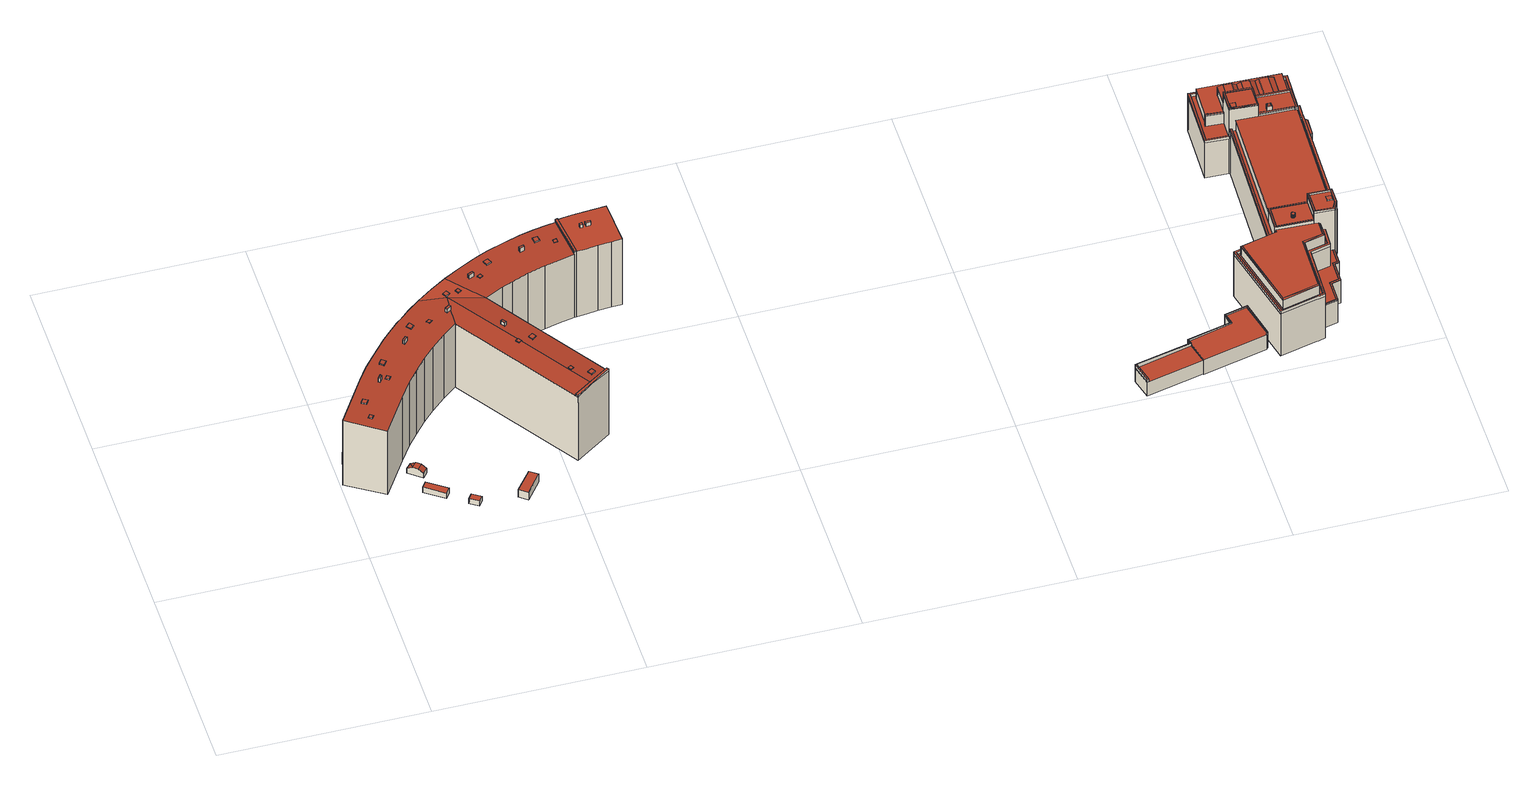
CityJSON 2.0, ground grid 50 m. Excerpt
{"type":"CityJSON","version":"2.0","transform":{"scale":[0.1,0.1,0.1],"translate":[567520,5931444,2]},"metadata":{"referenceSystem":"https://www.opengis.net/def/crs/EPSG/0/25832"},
"CityObjects":{
"building1":{"type":"Building","attributes":{"Grundfläche 2D":"7.059927","Grundhöhe NN":"4.866"},"geometry":[{"type":"Solid","lod":"3","boundaries":[[[[0,1,2]],[[3,4,2,5]],[[0,2,4]],[[6,3,5,7]],[[7,5,2,1,8,9]],[[6,7,9,10]],[[0,4,3,6,10,11]],[[1,0,11,8]],[[9,8,11,10]]]],"semantics":{"surfaces":[{"type":"RoofSurface"},{"type":"WallSurface"},{"type":"GroundSurface"}],"values":[[0,0,0,0,1,1,1,1,2]]}}]},
"building2":{"type":"Building","attributes":{"Grundfläche 2D":"9.502440","Grundhöhe NN":"5.020"},"geometry":[{"type":"Solid","lod":"3","boundaries":[[[[12,13,14,15]],[[16,17,15,14]],[[17,18,12,15]],[[18,19,13,12]],[[19,16,14,13]],[[19,18,17,16]]]],"semantics":{"surfaces":[{"type":"RoofSurface"},{"type":"WallSurface"},{"type":"GroundSurface"}],"values":[[0,1,1,1,1,2]]}}]},
"building3":{"type":"Building","attributes":{"Grundfläche 2D":"4.028476","Grundhöhe NN":"5.066"},"geometry":[{"type":"Solid","lod":"3","boundaries":[[[[20,21,22,23]],[[24,25,23,22]],[[25,26,20,23]],[[26,27,21,20]],[[27,24,22,21]],[[27,26,25,24]]]],"semantics":{"surfaces":[{"type":"RoofSurface"},{"type":"WallSurface"},{"type":"GroundSurface"}],"values":[[0,1,1,1,1,2]]}}]},
"building4":{"type":"Building","attributes":{"Grundfläche 2D":"15.137837","Grundhöhe NN":"4.885"},"geometry":[{"type":"Solid","lod":"3","boundaries":[[[[28,29,30,31]],[[32,33,31,30]],[[33,34,28,31]],[[34,35,29,28]],[[35,32,30,29]],[[35,34,33,32]]]],"semantics":{"surfaces":[{"type":"RoofSurface"},{"type":"WallSurface"},{"type":"GroundSurface"}],"values":[[0,1,1,1,1,2]]}}]},
"building5":{"type":"Building","attributes":{"Grundfläche 2D":"1374.967043","Grundhöhe NN":"3.555"},"children":["building5-1","building5-2","building5-3","building5-4","building5-5","building5-6","building5-7","building5-8","building5-9","building5-10","building5-11","building5-12","building5-13","building5-14","building5-15","building5-16","building5-17","building5-18","building5-19","building5-20","building5-21","building5-22","building5-23","building5-24","building5-25","building5-26"],"geometry":[{"type":"Solid","lod":"3","boundaries":[[[[36,37,38,39,40,41,42,43,44,45,46,47,48,49,50,51,52]],[[49,48,53,54,55]],[[56,57,58,59,60,61,62,63,55,54,64,65,66,67,68,69,70,71,72,73,74,75,76]],[[61,77,78,79,80,81,82,55,63,62]],[[49,55,82,81,80,79,83,84]],[[85,86,87,88,89,90,91,92,93,94,95,96]],[[97,98,99,100,101]],[[102,103,104,105]],[[106,107,108,109]],[[110,111,112,113,114]],[[115,116,117,118]],[[119,120,121,122]],[[123,124,125,126]],[[127,128,129,130]],[[131,132,133,134]],[[135,136,137,138]],[[139,140,141,142]],[[143,144,145,146]],[[147,148,149,150]],[[151,152,153,154]],[[155,156,157,158,159]],[[100,99,160,161]],[[101,100,161,162]],[[97,101,162,163]],[[102,105,164,165]],[[103,102,165,166]],[[104,103,166,167]],[[109,108,168,169]],[[106,109,169,170]],[[40,39,171,172]],[[41,40,172,173]],[[134,133,107,106,170,174,42,41,173,175]],[[137,176,177,43,42,174,178,138]],[[44,43,177,179]],[[154,153,139,142,46,45,44,179,180]],[[121,181,182,47,46,142,183,184,122]],[[48,47,182,185]],[[150,149,158,157,53,48,185,186]],[[187,164,105,104,167,188,54,53,157,156]],[[64,54,188,189]],[[66,65,64,189,190,114,113]],[[191,68,67,66,113,112,192]],[[69,68,191,193]],[[70,69,193,194]],[[125,195,196,71,70,194,197,126]],[[72,71,196,198]],[[98,97,163,199,74,73,72,198,160,99]],[[75,74,199,200]],[[76,75,200,201]],[[56,76,201,202]],[[57,56,202,203]],[[58,57,203,204]],[[59,58,204,205]],[[60,59,205,206]],[[61,60,206,207]],[[78,77,61,207,208]],[[83,79,78,208,209]],[[145,210,211,49,84,83,209,212,146]],[[50,49,211,213]],[[51,50,213,214]],[[52,51,214,215]],[[36,52,215,216]],[[217,38,37,36,216,218]],[[110,114,190,219]],[[111,110,219,220]],[[112,111,220,192]],[[115,118,221,222]],[[115,222,223,129,116]],[[116,129,128,117]],[[119,122,184,224]],[[120,119,224,225]],[[121,120,225,181]],[[123,126,197,226]],[[124,123,226,227]],[[125,124,227,195]],[[130,129,223,228]],[[228,229,127,130]],[[230,131,134,175]],[[131,230,168,108,132]],[[132,108,107,133]],[[135,138,178,231]],[[136,135,231,232]],[[137,136,232,176]],[[141,140,233,234]],[[142,141,234,183]],[[143,146,212,235]],[[144,143,235,236]],[[145,144,236,210]],[[147,150,186,237]],[[147,237,238,159,148]],[[148,159,158,149]],[[180,239,151,154]],[[151,239,233,140,152]],[[152,140,139,153]],[[118,117,128,127,229,240,91,90,89,241,221]],[[92,91,240,242]],[[171,39,94,93,92,242,243]],[[94,39,38,95]],[[95,38,217,244,96]],[[245,86,85,96,244,246]],[[87,86,245,247]],[[88,87,247,248]],[[89,88,248,241]],[[155,159,238,249]],[[249,187,156,155]],[[237,186,185,182,181,225,224,184,183,234,233,239,180,179,177,176,232,231,178,174,170,169,168,230,175,173,172,171,243,242,240,229,228,223,222,221,241,248,247,245,246,244,217,218,216,215,214,213,211,210,236,235,212,209,208,207,206,205,204,203,202,201,200,199,163,162,161,160,198,196,195,227,226,197,194,193,191,192,220,219,190,189,188,167,166,165,164,187,249,238]]]],"semantics":{"surfaces":[{"type":"RoofSurface"},{"type":"WallSurface"},{"type":"GroundSurface"}],"values":[[0,0,0,0,0,0,0,0,0,0,0,0,0,0,0,0,0,0,0,0,0,1,1,1,1,1,1,1,1,1,1,1,1,1,1,1,1,1,1,1,1,1,1,1,1,1,1,1,1,1,1,1,1,1,1,1,1,1,1,1,1,1,1,1,1,1,1,1,1,1,1,1,1,1,1,1,1,1,1,1,1,1,1,1,1,1,1,1,1,1,1,1,1,1,1,1,1,1,1,1,1,1,1,1,1,2]]}}]},
"building5-1":{"type":"BuildingInstallation","parents":["building5"],"geometry":[{"type":"MultiSurface","lod":"3","boundaries":[[[250,251,252,253]],[[254,255,253,252]],[[250,253,255,256]],[[256,257,251,250]],[[252,251,257,254]]],"semantics":{"surfaces":[{"type":"RoofSurface"},{"type":"WallSurface"}],"values":[0,1,1,1,1]}}]},
"building5-2":{"type":"BuildingInstallation","parents":["building5"],"geometry":[{"type":"MultiSurface","lod":"3","boundaries":[[[258,259,260,261]],[[261,260,262,263]],[[258,261,263,264]],[[259,258,264,265]],[[260,259,265,262]]],"semantics":{"surfaces":[{"type":"RoofSurface"},{"type":"WallSurface"}],"values":[0,1,1,1,1]}}]},
"building5-3":{"type":"BuildingInstallation","parents":["building5"],"geometry":[{"type":"MultiSurface","lod":"3","boundaries":[[[266,267,268,269]],[[269,268,270,271]],[[266,269,271,272]],[[267,266,272,273]],[[268,267,273,270]]],"semantics":{"surfaces":[{"type":"RoofSurface"},{"type":"WallSurface"}],"values":[0,1,1,1,1]}}]},
"building5-4":{"type":"BuildingInstallation","parents":["building5"],"geometry":[{"type":"MultiSurface","lod":"3","boundaries":[[[274,275,276,277]],[[277,276,278,279]],[[274,277,279,280]],[[275,274,280,281]],[[276,275,281,278]]],"semantics":{"surfaces":[{"type":"RoofSurface"},{"type":"WallSurface"}],"values":[0,1,1,1,1]}}]},
"building5-5":{"type":"BuildingInstallation","parents":["building5"],"geometry":[{"type":"MultiSurface","lod":"3","boundaries":[[[282,283,284,285,286,287]],[[283,282,288,289]],[[290,285,284,283,289,62]],[[291,287,286,285,290,63]],[[282,287,291,288]]],"semantics":{"surfaces":[{"type":"RoofSurface"},{"type":"WallSurface"}],"values":[0,1,1,1,1]}}]},
"building5-6":{"type":"BuildingInstallation","parents":["building5"],"geometry":[{"type":"MultiSurface","lod":"3","boundaries":[[[292,293,294,295]],[[295,294,296,297]],[[292,295,297,298]],[[293,292,298,299]],[[294,293,299,296]]],"semantics":{"surfaces":[{"type":"RoofSurface"},{"type":"WallSurface"}],"values":[0,1,1,1,1]}}]},
"building5-7":{"type":"BuildingInstallation","parents":["building5"],"geometry":[{"type":"MultiSurface","lod":"3","boundaries":[[[300,301,302,303]],[[303,302,304,305]],[[300,303,305,306]],[[301,300,306,307]],[[302,301,307,304]]],"semantics":{"surfaces":[{"type":"RoofSurface"},{"type":"WallSurface"}],"values":[0,1,1,1,1]}}]},
"building5-8":{"type":"BuildingInstallation","parents":["building5"],"geometry":[{"type":"MultiSurface","lod":"3","boundaries":[[[308,309,310,311]],[[312,313,308,311]],[[309,308,313,314]],[[314,315,310,309]],[[315,312,311,310]]],"semantics":{"surfaces":[{"type":"RoofSurface"},{"type":"WallSurface"}],"values":[0,1,1,1,1]}}]},
"building5-9":{"type":"BuildingInstallation","parents":["building5"],"geometry":[{"type":"MultiSurface","lod":"3","boundaries":[[[316,317,318,319]],[[320,321,319,318]],[[316,319,321,322]],[[317,316,322,323]],[[323,320,318,317]]],"semantics":{"surfaces":[{"type":"RoofSurface"},{"type":"WallSurface"}],"values":[0,1,1,1,1]}}]},
"building5-10":{"type":"BuildingInstallation","parents":["building5"],"geometry":[{"type":"MultiSurface","lod":"3","boundaries":[[[324,325,326,327]],[[327,326,328,329]],[[324,327,329,330]],[[325,324,330,331]],[[326,325,331,328]]],"semantics":{"surfaces":[{"type":"RoofSurface"},{"type":"WallSurface"}],"values":[0,1,1,1,1]}}]},
"building5-11":{"type":"BuildingInstallation","parents":["building5"],"geometry":[{"type":"MultiSurface","lod":"3","boundaries":[[[332,333,334,335,336,337]],[[338,81,339,335,334,333]],[[339,340,336,335]],[[340,82,341,332,337,336]],[[341,338,333,332]]],"semantics":{"surfaces":[{"type":"RoofSurface"},{"type":"WallSurface"}],"values":[0,1,1,1,1]}}]},
"building5-12":{"type":"BuildingInstallation","parents":["building5"],"geometry":[{"type":"MultiSurface","lod":"3","boundaries":[[[342,343,344,345]],[[346,347,345,344]],[[347,348,342,345]],[[343,342,348,349]],[[344,343,349,346]]],"semantics":{"surfaces":[{"type":"RoofSurface"},{"type":"WallSurface"}],"values":[0,1,1,1,1]}}]},
"building5-13":{"type":"BuildingInstallation","parents":["building5"],"geometry":[{"type":"MultiSurface","lod":"3","boundaries":[[[350,351,352,353]],[[354,355,351,350,356]],[[352,351,355,357]],[[353,352,357,358]],[[358,356,350,353]]],"semantics":{"surfaces":[{"type":"RoofSurface"},{"type":"WallSurface"}],"values":[0,1,1,1,1]}}]},
"building5-14":{"type":"BuildingInstallation","parents":["building5"],"geometry":[{"type":"MultiSurface","lod":"3","boundaries":[[[359,360,361,362]],[[362,361,363,364]],[[359,362,364,365]],[[360,359,365,366]],[[361,360,366,363]]],"semantics":{"surfaces":[{"type":"RoofSurface"},{"type":"WallSurface"}],"values":[0,1,1,1,1]}}]},
"building5-15":{"type":"BuildingInstallation","parents":["building5"],"geometry":[{"type":"MultiSurface","lod":"3","boundaries":[[[367,368,369,370]],[[370,369,371,372]],[[367,370,372,373]],[[368,367,373,374]],[[369,368,374,371]]],"semantics":{"surfaces":[{"type":"RoofSurface"},{"type":"WallSurface"}],"values":[0,1,1,1,1]}}]},
"building5-16":{"type":"BuildingInstallation","parents":["building5"],"geometry":[{"type":"MultiSurface","lod":"3","boundaries":[[[375,376,377,378]],[[378,377,379,380]],[[375,378,380,381]],[[376,375,381,382]],[[377,376,382,379]]],"semantics":{"surfaces":[{"type":"RoofSurface"},{"type":"WallSurface"}],"values":[0,1,1,1,1]}}]},
"building5-17":{"type":"BuildingInstallation","parents":["building5"],"geometry":[{"type":"MultiSurface","lod":"3","boundaries":[[[383,384,385,386]],[[386,385,387,388]],[[383,386,388,389]],[[384,383,389,390]],[[385,384,390,387]]],"semantics":{"surfaces":[{"type":"RoofSurface"},{"type":"WallSurface"}],"values":[0,1,1,1,1]}}]},
"building5-18":{"type":"BuildingInstallation","parents":["building5"],"geometry":[{"type":"MultiSurface","lod":"3","boundaries":[[[391,392,393,394]],[[394,393,395,396]],[[396,397,391,394]],[[397,398,392,391]],[[393,392,398,395]]],"semantics":{"surfaces":[{"type":"RoofSurface"},{"type":"WallSurface"}],"values":[0,1,1,1,1]}}]},
"building5-19":{"type":"BuildingInstallation","parents":["building5"],"geometry":[{"type":"MultiSurface","lod":"3","boundaries":[[[399,400,401,402]],[[402,401,403,404]],[[399,402,404,405]],[[400,399,405,406]],[[401,400,406,403]]],"semantics":{"surfaces":[{"type":"RoofSurface"},{"type":"WallSurface"}],"values":[0,1,1,1,1]}}]},
"building5-20":{"type":"BuildingInstallation","parents":["building5"],"geometry":[{"type":"MultiSurface","lod":"3","boundaries":[[[407,408,409,410]],[[410,409,411,412]],[[407,410,412,413]],[[408,407,413,414]],[[414,411,409,408]]],"semantics":{"surfaces":[{"type":"RoofSurface"},{"type":"WallSurface"}],"values":[0,1,1,1,1]}}]},
"building5-21":{"type":"BuildingInstallation","parents":["building5"],"geometry":[{"type":"MultiSurface","lod":"3","boundaries":[[[415,416,417,418]],[[418,417,419,420]],[[415,418,420,421]],[[416,415,421,422]],[[417,416,422,419]]],"semantics":{"surfaces":[{"type":"RoofSurface"},{"type":"WallSurface"}],"values":[0,1,1,1,1]}}]},
"building5-22":{"type":"BuildingInstallation","parents":["building5"],"geometry":[{"type":"MultiSurface","lod":"3","boundaries":[[[423,424,425,426]],[[427,428,426,425]],[[423,426,428,429]],[[429,430,424,423]],[[425,424,430,427]]],"semantics":{"surfaces":[{"type":"RoofSurface"},{"type":"WallSurface"}],"values":[0,1,1,1,1]}}]},
"building5-23":{"type":"BuildingInstallation","parents":["building5"],"geometry":[{"type":"MultiSurface","lod":"3","boundaries":[[[431,432,433,434]],[[79,83,432,431,78]],[[433,432,83,84]],[[77,434,433,84,80]],[[77,78,431,434]]],"semantics":{"surfaces":[{"type":"RoofSurface"},{"type":"WallSurface"}],"values":[0,1,1,1,1]}}]},
"building5-24":{"type":"BuildingInstallation","parents":["building5"],"geometry":[{"type":"MultiSurface","lod":"3","boundaries":[[[435,436,437,438]],[[439,440,438,437]],[[435,438,440,441]],[[441,442,436,435]],[[437,436,442,439]]],"semantics":{"surfaces":[{"type":"RoofSurface"},{"type":"WallSurface"}],"values":[0,1,1,1,1]}}]},
"building5-25":{"type":"BuildingInstallation","parents":["building5"],"geometry":[{"type":"MultiSurface","lod":"3","boundaries":[[[443,444,445,446]],[[446,445,95,96]],[[443,446,96,93]],[[444,443,93,94]],[[445,444,94,95]]],"semantics":{"surfaces":[{"type":"RoofSurface"},{"type":"WallSurface"}],"values":[0,1,1,1,1]}}]},
"building5-26":{"type":"BuildingInstallation","parents":["building5"],"geometry":[{"type":"MultiSurface","lod":"3","boundaries":[[[447,448,449,450]],[[450,449,451,452]],[[452,453,447,450]],[[448,447,453,454]],[[454,451,449,448]]],"semantics":{"surfaces":[{"type":"RoofSurface"},{"type":"WallSurface"}],"values":[0,1,1,1,1]}}]},
"building6":{"type":"Building","attributes":{"Grundfläche 2D":"77.328325","Grundhöhe NN":"2.791"},"children":["building6-1"],"geometry":[{"type":"Solid","lod":"3","boundaries":[[[[455,456,457,458,459,460,461,462]],[[463,464,458,457]],[[464,465,459,458]],[[465,466,467,461,460,459]],[[467,468,462,461]],[[469,470,456,455]],[[468,469,455,462]],[[470,463,457,456]],[[470,469,468,467,466,465,464,463]]]],"semantics":{"surfaces":[{"type":"RoofSurface"},{"type":"WallSurface"},{"type":"GroundSurface"}],"values":[[0,1,1,1,1,1,1,1,2]]}}]},
"building6-1":{"type":"BuildingInstallation","parents":["building6"],"geometry":[{"type":"MultiSurface","lod":"3","boundaries":[[[471,472,473,474]],[[475,471,474,476]],[[477,475,476,478]],[[455,456,473,472]],[[456,457,474,473]],[[457,458,476,474]],[[458,459,478,476]],[[459,460,477,478]],[[475,477,460,479]],[[455,472,471,475,479,462]]],"semantics":{"surfaces":[{"type":"RoofSurface"},{"type":"WallSurface"}],"values":[0,0,0,1,1,1,1,1,1,1]}}]},
"building7":{"type":"Building","attributes":{"Grundfläche 2D":"132.867790","Grundhöhe NN":"2.881"},"children":["building7-1"],"geometry":[{"type":"Solid","lod":"3","boundaries":[[[[480,481,482,483,484,485,486,487,488,489,490,491,492,493,494,495,496]],[[483,482,497,498]],[[487,486,499,500]],[[484,483,498,501]],[[486,485,502,499]],[[485,484,501,502]],[[488,487,500,503]],[[490,489,488,503,504]],[[491,490,504,505]],[[492,491,505,506]],[[493,492,506,507]],[[494,493,507,508]],[[495,494,508,509]],[[496,495,509,510]],[[480,496,510,511]],[[481,480,511,512]],[[482,481,512,497]],[[504,503,500,499,502,501,498,497,512,511,510,509,508,507,506,505]]]],"semantics":{"surfaces":[{"type":"RoofSurface"},{"type":"WallSurface"},{"type":"GroundSurface"}],"values":[[0,1,1,1,1,1,1,1,1,1,1,1,1,1,1,1,1,2]]}}]},
"building7-1":{"type":"BuildingInstallation","parents":["building7"],"geometry":[{"type":"MultiSurface","lod":"3","boundaries":[[[513,514,515,516,517,474,473,518,519,520,521,522]],[[495,496,473,474]],[[496,523,518,473]],[[519,518,523,524]],[[520,519,524,525]],[[521,520,525,526]],[[522,521,526,489]],[[513,522,489,490]],[[490,491,514,513]],[[491,492,515,514]],[[492,493,516,515]],[[493,494,517,516]],[[494,495,474,517]]],"semantics":{"surfaces":[{"type":"RoofSurface"},{"type":"WallSurface"}],"values":[0,1,1,1,1,1,1,1,1,1,1,1,1]}}]},
"building8":{"type":"Building","attributes":{"Grundfläche 2D":"1352.860363","Grundhöhe NN":"3.098"},"children":["building8-1","building8-2","building8-3","building8-4","building8-5","building8-6","building8-7","building8-8","building8-9","building8-10","building8-11","building8-12","building8-13"],"geometry":[{"type":"MultiSurface","lod":"3","boundaries":[[[527,528,529,530,531,532,533,534,535,536,537,538,539]],[[540,541,542,543,544,545,546,547,548,549,550,551,552,553,554,555,556,557,558,559]],[[560,561,562,563,564,565,566,567,568,569,570,571,572,573,574,575,576,577]],[[578,579,580,581,582,583,584,585,586,587,588]],[[589,590,591,592]],[[593,594,595,596,597,598,599,600,601,602,603,604,605,606,607,608]],[[609,610,611,612,613,614,615,616,617,618,619,620,621,622,623,624,625,626]],[[627,628,629,630,631,632,633]],[[634,635,636,637,638,639,640,641,642,643,644,645]],[[646,647,648,649,650,651,652,653,654,655,656,657,658,659,660,661]],[[662,663,664,665,666,667,668,669,670,671,672,673,674,675,676]],[[677,678,679,680,681,682,683]],[[684,685,686,687,688,689]],[[690,691,692,693]],[[694,695,696]],[[697,696,698]],[[699,694,696]],[[699,696,697]],[[700,701,702]],[[700,702,703]],[[704,705,706]],[[707,705,704]],[[703,705,707]],[[704,706,708]],[[704,708,709]],[[699,710,694]],[[704,709,711,710,699,697,700,703,707]],[[700,698,701]],[[697,698,700]],[[703,702,705]],[[712,713,714,715,716,717,718,719,720]],[[721,722,723,724,725]],[[722,726,727,723]],[[726,728,729,727]],[[728,730,731,729]],[[732,733,731,730,734]],[[735,736,733,732,654]],[[737,738,736,735,653]],[[737,739,740,738]],[[741,740,739,652,742]],[[592,591,533,532]],[[534,533,591,590]],[[535,534,590,589]],[[743,744,539,538]],[[744,745,746,528,527,539]],[[746,747,529,528]],[[748,749,542,541]],[[749,750,751,544,543,542]],[[751,752,545,544]],[[752,753,546,545]],[[753,754,547,546]],[[754,755,548,547]],[[755,756,549,548]],[[604,603,551,550]],[[552,551,603,602]],[[553,552,602,601]],[[554,553,601,600]],[[600,599,555,554]],[[556,555,599,598]],[[557,556,598,597]],[[757,758,568,567]],[[758,759,569,568]],[[759,760,570,569]],[[760,761,762,763,573,572,571,570]],[[763,764,574,573]],[[764,765,575,574]],[[765,766,576,575]],[[560,577,622,621]],[[561,560,621,620]],[[562,561,620,619]],[[563,562,619,618]],[[564,563,618,617]],[[565,564,617,616]],[[566,565,616,615]],[[567,566,615,614,715,714,659,767,581,580,579,578,549,756,768,769,757]],[[581,767,659,658,657,656,734,770,584,583,582]],[[730,728,726,722,721,725,586,585,584,770,734]],[[605,604,550,549,578,588,587,586,725,667,666,665]],[[744,743,771,772]],[[540,746,745,744,772,773,748,541]],[[747,746,540,559]],[[689,688,774,775]],[[684,689,775,776]],[[685,684,776,777]],[[686,685,777,778]],[[687,686,778,779]],[[749,748,773,780]],[[779,781,751,750,749,780,774,688,687]],[[752,751,781,782]],[[753,752,782,783]],[[692,784,785,754,753,783,786,693]],[[755,754,785,787]],[[756,755,787,768]],[[758,757,769,788]],[[759,758,788,789]],[[760,759,789,790]],[[791,792,763,762,761,760,790,793]],[[635,634,645,764,763,792,794]],[[764,645,644,765]],[[765,644,643,766]],[[690,693,786,795]],[[691,690,795,796]],[[692,691,796,784]],[[711,709,708,623,622,577,576,766,643,642,641,797,798,629,628,799,678]],[[630,629,798,800]],[[743,538,537,631,630,800,771]],[[536,718,717,681,801,632,631,537]],[[627,802,679,678,799,628]],[[632,801,681,680,679,802,627,633]],[[636,635,794,803]],[[637,636,803,804]],[[638,637,804,805]],[[639,638,805,806]],[[640,639,806,807]],[[807,797,641,640]],[[695,612,611,696]],[[696,611,610,698]],[[698,610,609,701]],[[701,609,626,702]],[[702,626,625,705]],[[705,625,624,706]],[[706,624,623,708]],[[589,592,532,531,720,719,718,536,535]],[[715,614,613,716]],[[659,714,713,660]],[[660,713,712,661]],[[530,647,646,661,712,720,531]],[[648,647,530,529]],[[559,558,649,648,529,747]],[[597,596,650,649,558,557]],[[673,742,652,651,650,596,595,674]],[[735,654,653]],[[662,608,607,663]],[[663,607,606,664]],[[664,606,605,665]],[[674,595,594,675]],[[675,594,593,676]],[[676,593,608,662]],[[655,654,732,734,656]],[[737,653,652,739]],[[742,673,672,741]],[[741,672,671,740]],[[668,724,723,727,729,731,733,736,738,740,671,670,669]],[[724,668,667,725]],[[683,682,716,613,612,695]],[[711,678,677,683,695,694,710]],[[681,717,716,682]],[[807,806,805,804,803,794,792,791,793,790,789,788,769,768,787,785,784,796,795,786,783,782,781,779,778,777,776,775,774,780,773,772,771,800,798,797],[808,809,810]]],"semantics":{"surfaces":[{"type":"RoofSurface"},{"type":"WallSurface"},{"type":"GroundSurface"}],"values":[0,0,0,0,0,0,0,0,0,0,0,0,0,0,0,0,0,0,0,0,0,0,0,0,0,0,0,0,0,0,0,0,0,0,0,0,0,0,0,0,1,1,1,1,1,1,1,1,1,1,1,1,1,1,1,1,1,1,1,1,1,1,1,1,1,1,1,1,1,1,1,1,1,1,1,1,1,1,1,1,1,1,1,1,1,1,1,1,1,1,1,1,1,1,1,1,1,1,1,1,1,1,1,1,1,1,1,1,1,1,1,1,1,1,1,1,1,1,1,1,1,1,1,1,1,1,1,1,1,1,1,1,1,1,1,1,1,1,1,1,1,1,1,1,1,1,1,2]}}]},
"building8-1":{"type":"BuildingInstallation","parents":["building8"],"geometry":[{"type":"MultiSurface","lod":"3","boundaries":[[[811,812,813,814]],[[814,813,815,816]],[[816,817,811,814]],[[817,818,812,811]],[[813,812,818,815]]],"semantics":{"surfaces":[{"type":"RoofSurface"},{"type":"WallSurface"}],"values":[0,1,1,1,1]}}]},
"building8-2":{"type":"BuildingInstallation","parents":["building8"],"geometry":[{"type":"MultiSurface","lod":"3","boundaries":[[[819,820,821,822]],[[633,627,822,821]],[[820,819,823,824]]],"semantics":{"surfaces":[{"type":"RoofSurface"},{"type":"WallSurface"}],"values":[0,1,1]}}]},
"building8-3":{"type":"BuildingInstallation","parents":["building8"],"geometry":[{"type":"MultiSurface","lod":"3","boundaries":[[[825,826,827,828,821,820,829,830,831,819,822,832]],[[632,633,821,828]],[[820,824,833,829]],[[830,829,833,834]],[[831,830,834,835]],[[835,823,819,831]],[[627,628,832,822]],[[628,629,825,832]],[[629,630,826,825]],[[630,631,827,826]],[[631,632,828,827]]],"semantics":{"surfaces":[{"type":"RoofSurface"},{"type":"WallSurface"}],"values":[0,1,1,1,1,1,1,1,1,1,1]}}]},
"building8-4":{"type":"BuildingInstallation","parents":["building8"],"geometry":[{"type":"MultiSurface","lod":"3","boundaries":[[[836,837,838,839,840,841,842,843,844,845,846,847,848,849]],[[842,841,850,851]],[[843,842,851,852]],[[844,843,852,853]],[[845,844,853,854]],[[854,634,846,845]],[[635,847,846,634]],[[635,636,848,847]],[[636,637,849,848]],[[637,638,836,849]],[[638,639,837,836]],[[639,640,838,837]],[[640,641,839,838]],[[642,840,839,641]],[[841,840,642,850]]],"semantics":{"surfaces":[{"type":"RoofSurface"},{"type":"WallSurface"}],"values":[0,1,1,1,1,1,1,1,1,1,1,1,1,1,1]}}]},
"building8-5":{"type":"BuildingInstallation","parents":["building8"],"geometry":[{"type":"MultiSurface","lod":"3","boundaries":[[[855,856,857,858]]],"semantics":{"surfaces":[{"type":"RoofSurface"}],"values":[0]}}]},
"building8-6":{"type":"BuildingInstallation","parents":["building8"],"geometry":[{"type":"MultiSurface","lod":"3","boundaries":[[[859,860,858,857]],[[861,859,857,856]],[[862,855,858,860]],[[862,861,856,855]],[[860,859,863,864]],[[862,860,864,865]],[[861,862,865,866]],[[859,861,866,863]]],"semantics":{"surfaces":[{"type":"RoofSurface"},{"type":"WallSurface"}],"values":[0,0,0,0,1,1,1,1]}}]},
"building8-7":{"type":"BuildingInstallation","parents":["building8"],"geometry":[{"type":"MultiSurface","lod":"3","boundaries":[[[867,868,767,869,870,871,872,873,874,875,876,770,877,878]],[[659,660,869,767]],[[660,661,870,869]],[[661,646,647,872,871,870]],[[647,648,873,872]],[[648,649,874,873]],[[650,875,874,649]],[[876,875,650,651,652,653,654,655,656,734,770]],[[656,657,877,770,734]],[[878,877,657,879]],[[867,878,879,880]],[[868,867,880,658]],[[659,767,868,658]]],"semantics":{"surfaces":[{"type":"RoofSurface"},{"type":"WallSurface"}],"values":[0,1,1,1,1,1,1,1,1,1,1,1,1]}}]},
"building8-8":{"type":"BuildingInstallation","parents":["building8"],"geometry":[{"type":"MultiSurface","lod":"3","boundaries":[[[881,882,883,884,885,886]],[[666,882,881,665]],[[883,882,666,887]],[[884,883,887,888]],[[888,662,663,885,884]],[[663,664,886,885]],[[664,665,881,886]]],"semantics":{"surfaces":[{"type":"RoofSurface"},{"type":"WallSurface"}],"values":[0,1,1,1,1,1,1]}}]},
"building8-9":{"type":"BuildingInstallation","parents":["building8"],"geometry":[{"type":"MultiSurface","lod":"3","boundaries":[[[889,890,891,892,893,894,895,896,897,898,899,900,901,902,903,904,905,906,907,908,909,910,911,912,913,914,915,916,917,918]],[[894,893,919,920]],[[891,890,921,922]],[[892,891,922,923]],[[893,892,923,919]],[[895,894,920,924]],[[896,895,924,925]],[[897,896,925,926]],[[898,897,926,927]],[[899,898,927,928]],[[900,899,928,929]],[[901,900,929,930]],[[902,901,930,931]],[[903,902,931,932]],[[904,903,932,933]],[[905,904,933,934]],[[906,905,934,935]],[[907,906,935,936]],[[908,907,936,937]],[[909,908,937,938]],[[910,909,938,939]],[[911,910,939,940]],[[912,911,940,941]],[[913,912,941,942]],[[914,913,942,943]],[[915,914,943,944]],[[916,915,944,945]],[[917,916,945,946]],[[918,917,946,947]],[[889,918,947,948]],[[890,889,948,921]]],"semantics":{"surfaces":[{"type":"RoofSurface"},{"type":"WallSurface"}],"values":[0,1,1,1,1,1,1,1,1,1,1,1,1,1,1,1,1,1,1,1,1,1,1,1,1,1,1,1,1,1,1]}}]},
"building8-10":{"type":"BuildingInstallation","parents":["building8"],"geometry":[{"type":"MultiSurface","lod":"3","boundaries":[[[949,950,801,951,952,953,799,802,954]],[[681,682,951,801]],[[682,683,952,951]],[[677,678,799,953,952,683]],[[679,802,799,678]],[[954,802,679,955]],[[955,956,949,954]],[[956,680,950,949]],[[681,801,950,680]]],"semantics":{"surfaces":[{"type":"RoofSurface"},{"type":"WallSurface"}],"values":[0,1,1,1,1,1,1,1,1]}}]},
"building8-11":{"type":"BuildingInstallation","parents":["building8"],"geometry":[{"type":"MultiSurface","lod":"3","boundaries":[[[957,958,959,960,961,962,963]],[[964,965,961]],[[965,962,961]],[[966,967,962,965]],[[968,962,967]],[[969,970,968,967]],[[959,958,586,587,588,578,964,961,960]],[[578,579,580,581,969,967,966,965,964]],[[581,582,971,970,969]],[[971,972,973,974,962,968,970]],[[974,975,963,962]],[[585,586,958,957]]],"semantics":{"surfaces":[{"type":"RoofSurface"},{"type":"WallSurface"}],"values":[0,0,0,0,0,0,1,1,1,1,1,1]}}]},
"building8-12":{"type":"BuildingInstallation","parents":["building8"],"geometry":[{"type":"MultiSurface","lod":"3","boundaries":[[[976,957,963,977,972,971,978]],[[977,963,975,979]],[[972,977,979,973]],[[582,583,584,976,978,971]],[[584,585,957,976]]],"semantics":{"surfaces":[{"type":"RoofSurface"},{"type":"WallSurface"}],"values":[0,1,1,1,1]}}]},
"building8-13":{"type":"BuildingInstallation","parents":["building8"],"geometry":[{"type":"MultiSurface","lod":"3","boundaries":[[[980,981,982,983]],[[983,982,984,985]],[[980,983,985,986]],[[981,980,986,987]],[[987,984,982,981]]],"semantics":{"surfaces":[{"type":"RoofSurface"},{"type":"WallSurface"}],"values":[0,1,1,1,1]}}]}
},
"vertices":[
[159,227,43],[148,214,43],[159,205,52],[180,211,52],[170,218,52],[169,197,52],[191,202,43],[180,189,43],[148,214,29],[180,189,29],[191,202,29],[159,227,29],
[211,112,46],[221,126,46],[175,159,46],[165,145,46],[175,159,30],[165,145,30],[211,112,30],[221,126,30],
[275,68,46],[284,81,46],[263,95,46],[254,82,46],[263,95,31],[254,82,31],[275,68,31],[284,81,31],
[423,105,54],[404,120,54],[366,72,54],[385,57,54],[366,72,29],[385,57,29],[423,105,29],[404,120,29],
[572,575,216],[608,583,216],[645,591,216],[631,695,221],[611,692,221],[580,686,221],[545,678,221],[505,666,221],[462,651,221],[432,639,221],[424,635,221],[385,616,221],[345,594,221],[419,514,216],[462,536,216],[488,547,216],[529,563,216],[307,570,221],[269,543,221],[334,537,220],[180,306,216],[205,337,216],[233,369,216],[261,397,216],[295,428,216],[329,455,216],[332,498,218],[332,500,218],[241,521,221],[214,497,221],[210,495,221],[204,489,221],[186,472,221],[162,448,221],[123,403,221],[99,374,221],[74,339,221],[43,291,221],[3,229,221],[92,173,216],[152,265,216],[526,164,216],[529,158,216],[572,187,220],[568,192,220],[455,359,220],[449,368,220],[618,218,216],[614,223,216],[675,594,223],[701,597,223],[733,600,223],[759,601,223],[753,707,227],[703,703,227],[672,701,227],[648,698,227],[636,696,227],[631,695,227],[645,591,223],[650,592,223],[37,282,52],[43,291,52],[44,293,52],[28,304,52],[21,293,52],[277,576,37],[263,566,37],[276,548,37],[290,558,37],[551,679,32],[560,681,32],[555,703,32],[546,701,32],[200,513,52],[191,504,52],[204,489,52],[210,495,52],[214,497,52],[701,724,52],[688,723,52],[690,702,52],[703,703,52],[399,647,35],[391,643,35],[400,624,35],[408,628,35],[105,413,53],[97,403,53],[113,391,53],[120,400,53],[681,701,30],[690,702,30],[688,723,30],[679,723,30],[567,706,52],[555,703,52],[560,681,52],[572,684,52],[529,695,32],[522,693,32],[528,673,32],[535,675,32],[432,639,36],[424,657,36],[416,653,36],[424,635,36],[563,323,193],[472,457,193],[461,450,193],[552,315,193],[312,597,52],[301,590,52],[312,573,52],[322,580,52],[436,662,53],[424,657,53],[432,639,53],[444,643,53],[292,584,37],[303,567,37],[307,570,37],[312,573,37],[301,590,37],[44,293,16],[28,304,16],[21,293,16],[37,282,16],[290,558,16],[277,576,16],[263,566,16],[276,548,16],[555,703,16],[546,701,16],[551,679,16],[631,695,16],[611,692,16],[580,686,16],[545,678,16],[572,684,16],[528,673,16],[505,666,16],[535,675,16],[462,651,16],[444,643,16],[400,624,16],[385,616,16],[424,635,16],[408,628,16],[345,594,16],[322,580,16],[303,567,16],[269,543,16],[241,521,16],[214,497,16],[186,472,16],[204,489,16],[162,448,16],[123,403,16],[113,391,16],[99,374,16],[120,400,16],[74,339,16],[3,229,16],[92,173,16],[152,265,16],[180,306,16],[205,337,16],[233,369,16],[261,397,16],[295,428,16],[329,455,16],[529,158,16],[618,218,16],[461,450,16],[419,514,16],[552,315,16],[462,536,16],[488,547,16],[529,563,16],[572,575,16],[645,591,16],[608,583,16],[200,513,16],[191,504,16],[703,703,16],[701,724,16],[688,723,16],[399,647,16],[391,643,16],[105,413,16],[97,403,16],[679,723,16],[681,701,16],[567,706,16],[529,695,16],[522,693,16],[424,657,16],[416,653,16],[563,323,16],[472,457,16],[312,597,16],[301,590,16],[436,662,16],[672,701,16],[753,707,16],[648,698,16],[636,696,16],[650,592,16],[701,597,16],[675,594,16],[733,600,16],[759,601,16],[292,584,16],
[74,226,221],[66,231,221],[61,223,221],[69,218,221],[61,223,219],[69,218,218],[74,226,218],[66,231,219],
[437,418,230],[431,427,230],[426,424,230],[433,415,230],[426,424,219],[433,415,219],[437,418,219],[431,427,219],
[408,589,231],[396,584,231],[398,579,231],[410,584,231],[398,579,219],[410,584,219],[408,589,220],[396,584,220],
[365,556,221],[357,551,221],[362,543,221],[370,548,221],[362,543,219],[370,548,219],[365,556,219],[357,551,220],
[318,497,229],[322,492,229],[332,498,229],[332,499,229],[332,500,229],[329,504,229],[318,497,218],[322,492,218],[332,499,218],[329,504,218],
[588,223,221],[582,232,221],[571,226,221],[578,216,221],[571,226,218],[578,216,218],[588,223,218],[582,232,218],
[282,476,220],[276,482,220],[269,477,220],[275,470,220],[269,477,219],[275,470,218],[282,476,218],[276,482,219],
[117,323,231],[124,332,231],[121,335,231],[114,326,231],[114,326,219],[117,323,219],[124,332,219],[121,335,219],
[64,280,223],[58,270,223],[69,264,223],[75,274,223],[69,264,220],[75,274,220],[64,280,220],[58,270,220],
[492,365,221],[485,375,221],[475,368,221],[482,358,221],[475,368,218],[482,358,218],[492,365,218],[485,375,218],
[443,363,221],[449,355,221],[455,359,221],[456,360,221],[451,368,221],[449,368,221],[449,355,219],[456,360,220],[451,368,220],[443,363,219],
[619,645,221],[610,644,221],[611,635,221],[620,636,221],[611,635,219],[620,636,219],[619,645,219],[610,644,219],
[333,539,222],[343,545,222],[337,555,222],[327,548,222],[335,540,220],[343,545,220],[333,539,220],[337,555,220],[327,548,220],
[579,662,223],[567,660,223],[569,647,223],[581,649,223],[569,647,220],[581,649,220],[579,662,220],[567,660,220],
[230,480,223],[221,472,223],[229,462,223],[238,470,223],[229,462,220],[238,470,220],[230,480,220],[221,472,220],
[429,578,221],[425,586,221],[417,581,221],[422,574,221],[417,581,219],[422,574,219],[429,578,219],[425,586,219],
[144,332,221],[137,338,221],[131,330,221],[139,325,221],[131,330,219],[139,325,218],[144,332,218],[137,338,219],
[540,631,232],[539,636,232],[528,633,232],[530,628,232],[528,633,220],[530,628,219],[540,631,219],[539,636,220],
[454,625,223],[442,620,223],[447,608,223],[459,613,223],[447,608,220],[459,613,220],[454,625,220],[442,620,220],
[138,387,224],[131,377,224],[140,369,223],[148,379,223],[140,369,220],[148,379,220],[138,387,220],[131,377,220],
[545,247,221],[540,255,221],[533,250,221],[538,242,221],[533,250,220],[538,242,220],[545,247,219],[540,255,219],
[211,431,231],[207,434,231],[199,426,231],[203,422,231],[199,426,219],[203,422,219],[211,431,219],[207,434,219],
[529,158,223],[618,218,223],[614,223,223],[526,164,223],
[703,660,236],[703,665,236],[691,665,236],[692,659,236],[691,665,225],[692,659,225],[703,660,225],[703,665,225],
[636,696,230],[631,695,230],[645,591,227],[650,592,227],
[683,664,236],[677,663,236],[678,658,236],[684,658,236],[678,658,225],[684,658,225],[683,664,225],[677,663,225],
[1934,92,51],[1934,93,51],[1932,93,51],[1794,60,51],[1807,8,51],[1811,9,51],[1946,40,51],[1933,92,51],[1932,93,8],[1794,60,8],[1807,8,8],[1811,9,8],[1946,40,8],[1933,92,8],[1934,92,8],[1934,93,8],
[1933,92,59],[1934,92,59],[1934,93,59],[1932,93,59],[1798,59,61],[1794,60,61],[1811,9,61],[1807,8,61],[1798,59,51],
[1934,92,55],[1933,92,55],[1946,40,55],[1947,40,55],[1948,39,55],[1947,39,55],[1947,37,55],[2104,74,55],[2103,77,55],[2106,78,55],[2107,78,55],[2086,171,55],[2030,158,55],[2036,130,55],[1929,105,55],[1932,93,55],[1934,93,55],[1946,40,9],[1947,40,9],[1947,37,9],[2104,74,9],[1948,39,9],[1947,39,9],[2103,77,9],[2107,78,9],[2086,171,9],[2030,158,9],[2036,130,9],[1929,105,9],[1932,93,9],[1934,93,9],[1934,92,9],[1933,92,9],
[2107,78,59],[2086,171,59],[2030,158,59],[2036,130,59],[1929,105,59],[1931,103,59],[2038,130,59],[2032,156,59],[2084,169,59],[2106,78,59],[1931,103,55],[2038,130,55],[2032,156,55],[2084,169,55],
[2346,620,152],[2346,621,152],[2333,621,152],[2333,618,152],[2331,618,152],[2331,617,152],[2341,617,152],[2331,325,152],[2321,325,152],[2321,324,152],[2327,324,152],[2327,318,152],[2337,317,152],[2346,621,128],[2346,620,128],[2351,620,128],[2351,621,128],[2353,675,128],[2349,675,128],[2353,773,128],[2124,780,128],[2119,627,128],[2175,625,128],[2175,629,128],[2122,631,128],[2128,776,128],[2348,768,128],[2344,672,128],[2348,672,128],[2346,623,128],[2332,624,128],[2332,621,128],[2333,621,128],[2288,221,152],[2238,210,152],[2234,73,152],[2131,48,152],[2083,250,152],[2168,270,152],[2181,625,152],[2177,625,152],[2165,274,152],[2078,253,152],[2127,44,152],[2220,66,152],[2222,66,152],[2238,70,152],[2243,205,152],[2292,217,152],[2294,265,152],[2289,265,152],[2175,625,212],[2177,625,212],[2181,625,212],[2242,622,212],[2242,626,212],[2244,675,212],[2244,679,212],[2181,681,212],[2177,681,212],[2177,678,212],[2177,675,212],[2321,325,144],[2331,325,144],[2341,617,144],[2331,617,144],[2139,766,121],[2336,759,121],[2333,676,121],[2334,676,121],[2332,624,121],[2346,623,121],[2348,672,121],[2344,672,121],[2348,768,121],[2128,776,121],[2122,631,121],[2175,629,121],[2177,675,121],[2134,677,121],[2134,681,121],[2136,681,121],[2137,56,144],[2093,245,144],[2177,265,144],[2178,269,144],[2180,329,144],[2190,624,144],[2181,625,144],[2168,270,144],[2083,250,144],[2131,48,144],[2234,73,144],[2238,210,144],[2288,221,144],[2289,265,144],[2283,265,144],[2282,227,144],[2233,215,144],[2227,78,144],[2269,269,208],[2269,266,208],[2317,263,208],[2326,283,208],[2327,324,208],[2270,326,208],[2270,323,208],[2239,103,82],[2239,99,82],[2279,109,82],[2280,162,82],[2302,167,82],[2303,219,82],[2314,221,82],[2315,263,82],[2311,264,82],[2294,265,82],[2292,217,82],[2243,205,82],[2331,618,181],[2333,618,181],[2333,621,181],[2332,621,181],[2334,676,181],[2333,676,181],[2300,677,181],[2269,678,181],[2255,678,181],[2251,679,181],[2244,679,181],[2244,675,181],[2242,626,181],[2242,622,181],[2326,620,181],[2326,618,181],[2136,681,153],[2134,681,153],[2134,677,153],[2177,675,153],[2177,678,153],[2177,681,153],[2179,733,153],[2232,731,153],[2252,730,153],[2295,729,153],[2308,728,153],[2306,677,153],[2333,676,153],[2336,759,153],[2139,766,153],[2181,269,185],[2269,266,185],[2269,269,185],[2270,323,185],[2270,326,185],[2180,329,185],[2178,269,185],[2368,624,85],[2369,667,85],[2364,672,85],[2353,672,85],[2351,621,85],[2363,621,85],[2182,794,47],[2137,795,47],[2136,780,47],[2182,778,47],[2181,269,175],[2178,269,173],[2177,265,173],[2096,242,176],[2093,245,173],[2181,263,176],[2138,60,176],[2137,56,173],[2227,78,173],[2225,81,176],[2278,229,176],[2233,215,173],[2282,227,173],[2229,218,176],[2283,265,173],[2279,265,176],[2181,269,176],[2269,266,176],[2326,618,177],[2326,620,177],[2242,622,177],[2190,624,177],[2180,329,177],[2270,326,177],[2321,324,177],[2331,617,177],[2331,618,177],[2181,681,181],[2189,681,183],[2191,732,183],[2179,733,180],[2177,681,180],[2210,680,183],[2212,732,183],[2220,680,178],[2222,731,178],[2230,679,183],[2232,731,183],[2251,679,183],[2252,730,183],[2244,679,183],[2263,678,178],[2265,730,178],[2272,678,183],[2274,729,183],[2293,677,183],[2295,729,183],[2308,728,180],[2306,677,180],[2327,318,144],[2337,317,144],[2346,620,144],[2346,621,144],[2333,621,144],[2346,620,121],[2351,620,121],[2351,621,121],[2353,675,121],[2349,675,121],[2353,773,121],[2124,780,121],[2119,627,121],[2175,625,121],[2177,625,144],[2165,274,144],[2078,253,144],[2127,44,144],[2220,66,144],[2222,66,144],[2238,70,144],[2243,205,144],[2292,217,144],[2294,265,144],[2242,622,185],[2175,625,11],[2177,625,11],[2244,679,185],[2327,318,11],[2337,317,11],[2346,620,11],[2351,621,11],[2363,621,11],[2368,624,11],[2369,667,11],[2364,672,11],[2353,672,11],[2351,620,11],[2353,675,11],[2349,675,11],[2353,773,11],[2136,780,11],[2124,780,11],[2182,778,11],[2119,627,11],[2165,274,11],[2078,253,11],[2127,44,11],[2222,66,11],[2238,70,11],[2220,66,11],[2239,99,11],[2182,794,11],[2137,795,11],[2315,263,11],[2317,263,11],[2269,266,187],[2326,283,11],[2270,326,187],[2269,269,187],[2279,109,11],[2280,162,11],[2302,167,11],[2303,219,11],[2314,221,11],[2230,679,11],[2244,679,11],[2251,679,11],
[2320,307,211],[2308,307,211],[2308,295,211],[2320,295,211],[2308,295,208],[2320,295,208],[2320,307,208],[2308,307,208],
[2272,269,213],[2273,323,213],[2270,323,213],[2269,269,213],[2272,269,208],[2273,323,208],
[2317,263,213],[2326,283,213],[2327,324,213],[2270,326,213],[2323,321,213],[2322,284,213],[2314,267,213],[2269,266,213],[2323,321,208],[2322,284,208],[2314,267,208],
[2302,167,84],[2303,219,84],[2314,221,84],[2315,263,84],[2311,264,84],[2310,224,84],[2299,222,84],[2298,170,84],[2276,165,84],[2276,112,84],[2239,103,84],[2239,99,84],[2279,109,84],[2280,162,84],[2310,224,82],[2299,222,82],[2298,170,82],[2276,165,82],[2276,112,82],
[2273,628,199],[2273,634,199],[2266,634,199],[2266,628,199],
[2264,636,196],[2264,626,196],[2275,636,196],[2275,626,196],[2264,636,181],[2264,626,181],[2275,626,181],[2275,636,181],
[2329,623,185],[2242,626,185],[2326,620,185],[2326,618,185],[2331,618,185],[2333,618,185],[2333,621,185],[2332,621,185],[2334,676,185],[2333,676,185],[2244,675,185],[2330,672,185],[2330,672,181],[2329,623,181],
[2177,675,156],[2177,678,156],[2140,680,156],[2141,681,156],[2134,681,156],[2134,677,156],[2140,680,153],[2141,681,153],
[2230,295,194],[2229,295,194],[2228,296,194],[2227,296,194],[2227,295,194],[2226,295,194],[2225,295,194],[2224,294,194],[2224,293,194],[2223,293,194],[2223,292,194],[2223,291,194],[2223,290,194],[2223,289,194],[2224,288,194],[2224,287,194],[2225,287,194],[2226,287,194],[2226,286,194],[2227,286,194],[2228,286,194],[2229,287,194],[2230,287,194],[2231,288,194],[2232,289,194],[2232,290,194],[2232,291,194],[2232,292,194],[2232,293,194],[2231,294,194],[2227,295,185],[2226,295,185],[2229,295,185],[2228,296,185],[2227,296,185],[2225,295,185],[2224,294,185],[2224,293,185],[2223,293,185],[2223,292,185],[2223,291,185],[2223,290,185],[2223,289,185],[2224,288,185],[2224,287,185],[2225,287,185],[2226,287,185],[2226,286,185],[2227,286,185],[2228,286,185],[2229,287,185],[2230,287,185],[2231,288,185],[2232,289,185],[2232,290,185],[2232,291,185],[2232,292,185],[2232,293,185],[2231,294,185],[2230,295,185],
[2184,326,187],[2270,323,187],[2180,329,187],[2178,269,187],[2181,269,187],[2182,271,187],[2182,271,185],[2184,326,185],
[2181,681,214],[2177,681,215],[2177,678,215],[2177,675,215],[2175,629,215],[2179,629,214],[2180,678,214],[2175,625,215],[2177,625,215],[2181,625,215],[2190,624,215],[2240,626,215],[2242,622,215],[2242,626,215],[2242,626,214],[2240,626,214],[2240,626,212],[2179,629,212],[2180,678,212],
[2244,679,214],[2242,675,214],[2244,675,214],[2242,675,212],
[2194,643,214],[2182,643,214],[2181,630,214],[2193,630,214],[2181,630,212],[2193,630,212],[2194,643,212],[2182,643,212]
]}
